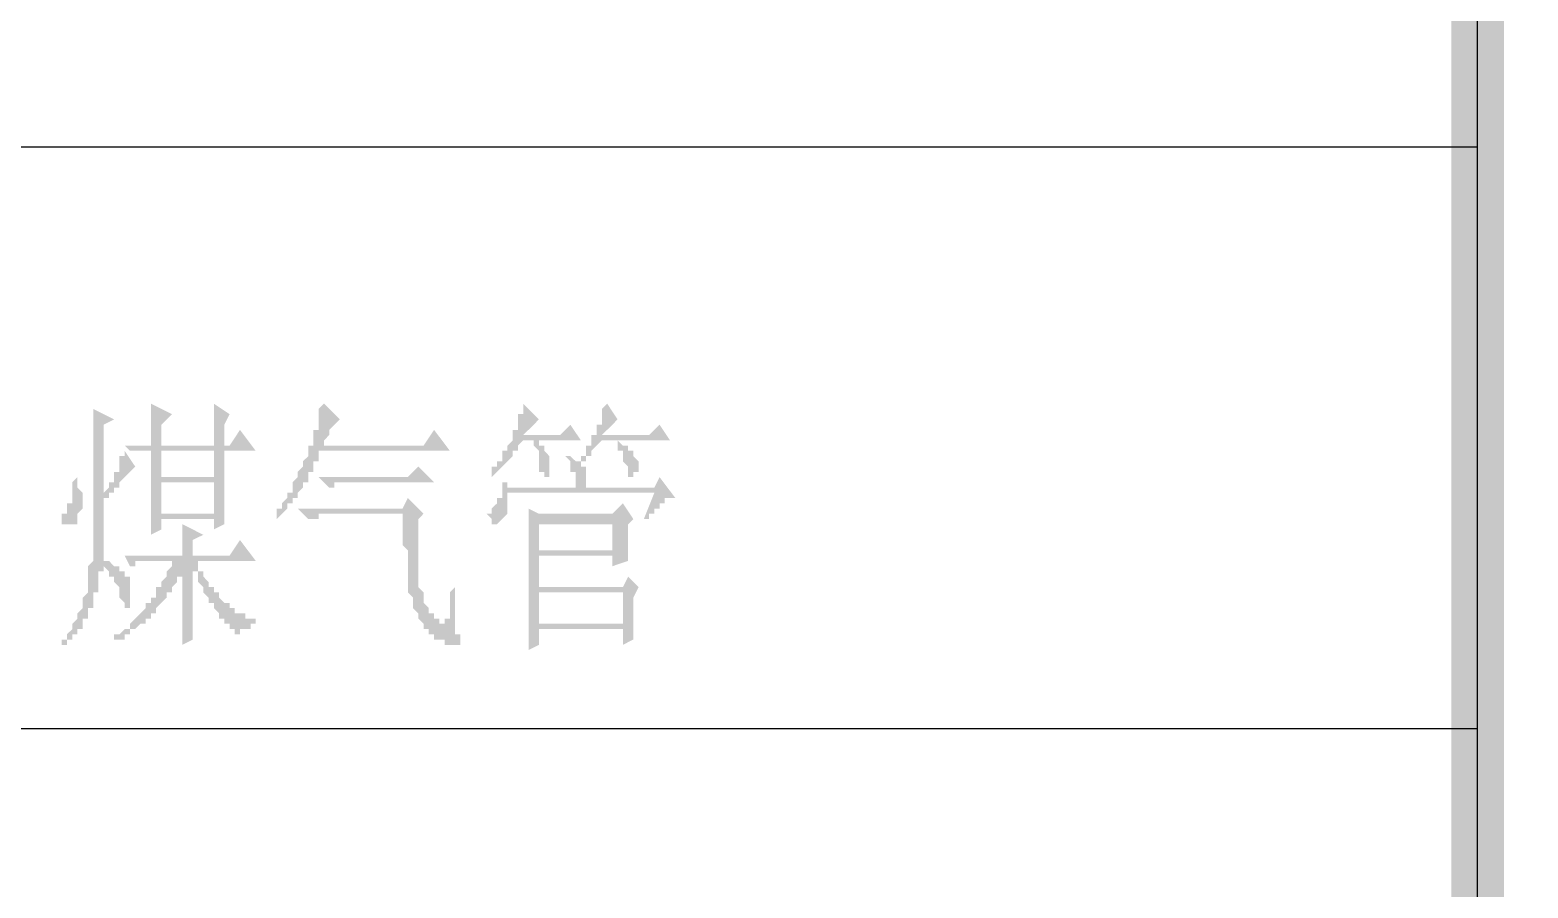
# Model space of a CAD drawing. Header units: inches. Extents: x 11 to 286, y 6 to 196.
# Drawn here: x 242.84 to 254.93, y 83.31 to 90.24 of the extents above; entities that cross this region are included whole.
import ezdxf

# ---------------------------------------------------------------- set-up
doc = ezdxf.new("R2010")
doc.units = ezdxf.units.IN
doc.header["$MEASUREMENT"] = 0
doc.layers.add('PDF_几何图形', color=7, linetype='Continuous')
doc.layers.add('PDF_实体填充', color=7, linetype='Continuous', true_color=0xffffff)

msp = doc.modelspace()

# ---------------------------------------------------------------- hatches: boundary and pattern name
at = {"layer": 'PDF_实体填充', "transparency": 33554559}
h = msp.add_hatch(color=7, dxfattribs=at)
h.paths.add_polyline_path([(254.734, 9.031), (254.31, 9.454), (14.661, 9.031)], flags=0)
h.paths.add_polyline_path([(254.31, 9.454), (14.661, 9.031), (15.085, 9.454)], flags=0)
h.paths.add_polyline_path([(14.661, 9.031), (15.085, 9.454), (14.661, 191.445)], flags=0)
h.paths.add_polyline_path([(15.085, 9.454), (14.661, 191.445), (15.085, 191.022)], flags=0)
h.paths.add_polyline_path([(14.661, 191.445), (15.085, 191.022), (254.734, 191.445)], flags=0)
h.paths.add_polyline_path([(15.085, 191.022), (254.734, 191.445), (254.31, 191.022)], flags=0)
h.paths.add_polyline_path([(254.734, 191.445), (254.31, 191.022), (254.734, 9.031)], flags=0)
h.paths.add_polyline_path([(254.31, 191.022), (254.734, 9.031), (254.31, 9.454), (254.31, 191.022)], flags=0)
h = msp.add_hatch(color=7, dxfattribs=at)
h.paths.add_polyline_path([(254.31, 191.445), (254.734, 191.022), (282.716, 191.445)], flags=0)
h.paths.add_polyline_path([(254.734, 191.022), (282.716, 191.445), (282.335, 191.022)], flags=0)
h.paths.add_polyline_path([(282.716, 191.445), (282.335, 191.022), (282.716, 9.031)], flags=0)
h.paths.add_polyline_path([(282.335, 191.022), (282.716, 9.031), (282.335, 9.454)], flags=0)
h.paths.add_polyline_path([(282.716, 9.031), (282.335, 9.454), (254.31, 9.031)], flags=0)
h.paths.add_polyline_path([(282.335, 9.454), (254.31, 9.031), (254.734, 9.454)], flags=0)
h.paths.add_polyline_path([(254.31, 9.031), (254.734, 9.454), (254.31, 191.445)], flags=0)
h.paths.add_polyline_path([(254.734, 9.454), (254.31, 191.445), (254.734, 191.022), (254.734, 9.454)], flags=0)
h = msp.add_hatch(color=7, dxfattribs=at)
h.paths.add_polyline_path([(243.812, 86.882), (243.812, 86.924), (243.812, 86.967), (243.812, 86.967), (243.812, 87.009), (243.812, 87.051), (243.812, 87.051), (243.812, 87.094), (243.812, 87.094), (243.812, 87.136), (243.812, 87.136), (243.812, 87.178), (243.812, 87.178), (243.812, 87.178), (243.812, 87.221), (243.812, 87.221), (243.981, 87.136), (243.896, 87.051), (243.896, 86.882), (244.32, 86.882), (244.32, 86.924), (244.32, 86.967), (244.32, 86.967), (244.32, 87.009), (244.32, 87.051), (244.32, 87.051), (244.32, 87.094), (244.32, 87.094), (244.32, 87.136), (244.32, 87.136), (244.32, 87.178), (244.32, 87.178), (244.32, 87.178), (244.32, 87.221), (244.32, 87.221), (244.447, 87.136), (244.404, 87.051), (244.404, 86.882), (244.447, 86.882), (244.531, 87.009), (244.658, 86.84), (244.404, 86.84), (244.404, 86.797), (244.404, 86.797), (244.404, 86.755), (244.404, 86.713), (244.404, 86.67), (244.404, 86.67), (244.404, 86.628), (244.404, 86.586), (244.404, 86.586), (244.404, 86.543), (244.404, 86.501), (244.404, 86.501), (244.404, 86.459), (244.404, 86.459), (244.404, 86.416), (244.404, 86.416), (244.404, 86.374), (244.404, 86.374), (244.404, 86.332), (244.404, 86.332), (244.404, 86.332), (244.404, 86.289), (244.404, 86.289), (244.404, 86.289), (244.404, 86.289), (244.404, 86.247), (244.404, 86.247), (244.404, 86.247), (244.404, 86.247), (244.32, 86.205), (244.32, 86.289), (243.896, 86.289), (243.896, 86.205), (243.812, 86.162), (243.812, 86.162), (243.812, 86.162), (243.812, 86.162), (243.812, 86.162), (243.812, 86.205), (243.812, 86.205), (243.812, 86.205), (243.812, 86.205), (243.812, 86.247), (243.812, 86.247), (243.812, 86.289), (243.812, 86.289), (243.812, 86.289), (243.812, 86.332), (243.812, 86.332), (243.812, 86.374), (243.812, 86.374), (243.812, 86.416), (243.812, 86.416), (243.812, 86.459), (243.812, 86.501), (243.812, 86.501), (243.812, 86.543), (243.812, 86.543), (243.812, 86.586), (243.812, 86.628), (243.812, 86.67), (243.812, 86.67), (243.812, 86.713), (243.812, 86.755), (243.812, 86.797), (243.812, 86.84), (243.812, 86.84), (243.812, 86.84), (243.769, 86.84), (243.769, 86.84), (243.769, 86.84), (243.727, 86.84), (243.727, 86.84), (243.685, 86.84), (243.685, 86.84), (243.685, 86.84), (243.642, 86.84), (243.6, 86.882), (243.812, 86.882)], flags=0)
h.paths.add_polyline_path([(244.066, 85.993), (244.066, 86.035), (244.066, 86.035), (244.066, 86.078), (244.066, 86.12), (244.066, 86.12), (244.066, 86.162), (244.066, 86.162), (244.066, 86.205), (244.066, 86.205), (244.066, 86.205), (244.066, 86.247), (244.066, 86.247), (244.235, 86.162), (244.15, 86.12), (244.15, 85.993), (244.447, 85.993), (244.531, 86.12), (244.658, 85.951), (244.193, 85.951), (244.193, 85.908), (244.193, 85.908), (244.193, 85.866), (244.235, 85.866), (244.235, 85.866), (244.235, 85.824), (244.235, 85.824), (244.277, 85.781), (244.277, 85.781), (244.277, 85.781), (244.277, 85.739), (244.32, 85.739), (244.32, 85.697), (244.32, 85.697), (244.362, 85.697), (244.362, 85.654), (244.362, 85.654), (244.362, 85.654), (244.404, 85.612), (244.404, 85.612), (244.404, 85.612), (244.447, 85.612), (244.447, 85.57), (244.447, 85.57), (244.489, 85.57), (244.489, 85.57), (244.489, 85.527), (244.531, 85.527), (244.531, 85.527), (244.531, 85.527), (244.574, 85.527), (244.574, 85.485), (244.574, 85.485), (244.616, 85.485), (244.616, 85.485), (244.616, 85.485), (244.658, 85.485), (244.658, 85.485), (244.658, 85.443), (244.616, 85.443), (244.616, 85.443), (244.616, 85.4), (244.574, 85.4), (244.574, 85.4), (244.574, 85.4), (244.531, 85.4), (244.531, 85.358), (244.531, 85.358), (244.531, 85.358), (244.531, 85.358), (244.489, 85.358), (244.489, 85.4), (244.489, 85.4), (244.447, 85.4), (244.447, 85.443), (244.447, 85.443), (244.404, 85.443), (244.404, 85.485), (244.404, 85.485), (244.362, 85.485), (244.362, 85.527), (244.362, 85.527), (244.32, 85.57), (244.32, 85.57), (244.32, 85.57), (244.32, 85.612), (244.277, 85.612), (244.277, 85.612), (244.277, 85.654), (244.277, 85.654), (244.235, 85.697), (244.235, 85.697), (244.235, 85.697), (244.235, 85.739), (244.235, 85.739), (244.193, 85.781), (244.193, 85.781), (244.193, 85.781), (244.193, 85.824), (244.193, 85.824), (244.193, 85.866), (244.193, 85.866), (244.15, 85.866), (244.15, 85.908), (244.15, 85.908), (244.15, 85.951), (244.15, 85.951), (244.15, 85.908), (244.15, 85.866), (244.15, 85.866), (244.15, 85.824), (244.15, 85.781), (244.15, 85.739), (244.15, 85.739), (244.15, 85.697), (244.15, 85.654), (244.15, 85.654), (244.15, 85.612), (244.15, 85.612), (244.15, 85.57), (244.15, 85.57), (244.15, 85.527), (244.15, 85.485), (244.15, 85.485), (244.15, 85.485), (244.15, 85.443), (244.15, 85.443), (244.15, 85.4), (244.15, 85.4), (244.15, 85.4), (244.15, 85.358), (244.15, 85.358), (244.15, 85.358), (244.15, 85.316), (244.15, 85.316), (244.15, 85.316), (244.15, 85.316), (244.066, 85.273), (244.066, 85.273), (244.066, 85.273), (244.066, 85.273), (244.066, 85.273), (244.066, 85.316), (244.066, 85.316), (244.066, 85.316), (244.066, 85.358), (244.066, 85.358), (244.066, 85.358), (244.066, 85.4), (244.066, 85.4), (244.066, 85.443), (244.066, 85.443), (244.066, 85.485), (244.066, 85.485), (244.066, 85.527), (244.066, 85.527), (244.066, 85.57), (244.066, 85.612), (244.066, 85.612), (244.066, 85.654), (244.066, 85.697), (244.066, 85.697), (244.066, 85.739), (244.066, 85.781), (244.066, 85.824), (244.066, 85.824), (244.066, 85.866), (244.066, 85.866), (244.066, 85.824), (244.023, 85.824), (244.023, 85.781), (244.023, 85.781), (244.023, 85.781), (243.981, 85.739), (243.981, 85.739), (243.981, 85.739), (243.981, 85.697), (243.939, 85.697), (243.939, 85.654), (243.939, 85.654), (243.939, 85.654), (243.896, 85.612), (243.896, 85.612), (243.896, 85.612), (243.854, 85.57), (243.854, 85.57), (243.854, 85.57), (243.854, 85.527), (243.812, 85.527), (243.812, 85.527), (243.812, 85.485), (243.769, 85.485), (243.769, 85.485), (243.769, 85.443), (243.727, 85.443), (243.727, 85.443), (243.727, 85.443), (243.685, 85.4), (243.685, 85.4), (243.685, 85.4), (243.642, 85.4), (243.642, 85.358), (243.642, 85.358), (243.6, 85.358), (243.6, 85.358), (243.6, 85.316), (243.558, 85.316), (243.558, 85.316), (243.515, 85.316), (243.515, 85.273), (243.515, 85.273), (243.515, 85.316), (243.515, 85.316), (243.515, 85.358), (243.558, 85.358), (243.558, 85.358), (243.558, 85.358), (243.6, 85.4), (243.6, 85.4), (243.642, 85.4), (243.642, 85.443), (243.642, 85.443), (243.642, 85.443), (243.685, 85.485), (243.685, 85.485), (243.685, 85.485), (243.727, 85.527), (243.727, 85.527), (243.727, 85.527), (243.769, 85.57), (243.769, 85.57), (243.769, 85.57), (243.769, 85.612), (243.812, 85.612), (243.812, 85.612), (243.812, 85.654), (243.812, 85.654), (243.854, 85.654), (243.854, 85.697), (243.854, 85.697), (243.854, 85.739), (243.896, 85.739), (243.896, 85.739), (243.896, 85.781), (243.896, 85.781), (243.939, 85.824), (243.939, 85.824), (243.939, 85.824), (243.939, 85.866), (243.939, 85.866), (243.981, 85.908), (243.981, 85.908), (243.981, 85.908), (243.981, 85.951), (243.981, 85.951), (243.812, 85.951), (243.812, 85.951), (243.769, 85.951), (243.769, 85.951), (243.727, 85.951), (243.727, 85.951), (243.685, 85.951), (243.685, 85.951), (243.685, 85.908), (243.642, 85.908), (243.642, 85.908), (243.6, 85.993), (244.066, 85.993)], flags=0)
h.paths.add_polyline_path([(243.896, 86.84), (243.896, 86.628), (244.32, 86.628), (244.32, 86.84), (243.896, 86.84)], flags=0)
h.paths.add_polyline_path([(243.896, 86.586), (243.896, 86.332), (244.32, 86.332), (244.32, 86.586), (243.896, 86.586)], flags=0)
h.paths.add_polyline_path([(243.346, 87.178), (243.515, 87.094), (243.431, 87.051), (243.431, 86.501), (243.431, 86.501), (243.473, 86.543), (243.473, 86.543), (243.473, 86.586), (243.515, 86.586), (243.515, 86.628), (243.515, 86.628), (243.515, 86.67), (243.515, 86.67), (243.558, 86.67), (243.558, 86.713), (243.558, 86.713), (243.558, 86.755), (243.558, 86.755), (243.558, 86.797), (243.6, 86.797), (243.6, 86.797), (243.6, 86.84), (243.6, 86.84), (243.685, 86.713), (243.685, 86.713), (243.685, 86.713), (243.642, 86.67), (243.642, 86.67), (243.642, 86.67), (243.6, 86.628), (243.6, 86.628), (243.6, 86.628), (243.6, 86.628), (243.558, 86.586), (243.558, 86.586), (243.558, 86.586), (243.558, 86.543), (243.515, 86.543), (243.515, 86.543), (243.515, 86.501), (243.473, 86.501), (243.473, 86.501), (243.473, 86.459), (243.431, 86.459), (243.431, 86.459), (243.431, 86.416), (243.431, 86.374), (243.431, 86.332), (243.431, 86.289), (243.431, 86.289), (243.431, 86.247), (243.431, 86.205), (243.431, 86.205), (243.431, 86.162), (243.431, 86.162), (243.431, 86.12), (243.431, 86.12), (243.431, 86.078), (243.431, 86.078), (243.431, 86.035), (243.431, 86.035), (243.431, 86.035), (243.431, 85.993), (243.431, 85.993), (243.431, 85.993), (243.431, 85.993), (243.431, 85.993), (243.431, 85.951), (243.473, 85.951), (243.473, 85.951), (243.515, 85.908), (243.515, 85.908), (243.515, 85.908), (243.558, 85.908), (243.558, 85.866), (243.558, 85.866), (243.6, 85.866), (243.6, 85.866), (243.6, 85.824), (243.6, 85.824), (243.6, 85.824), (243.642, 85.824), (243.642, 85.781), (243.642, 85.781), (243.642, 85.739), (243.642, 85.739), (243.642, 85.739), (243.642, 85.697), (243.642, 85.697), (243.642, 85.654), (243.642, 85.654), (243.642, 85.654), (243.642, 85.612), (243.642, 85.612), (243.642, 85.612), (243.642, 85.57), (243.6, 85.57), (243.6, 85.57), (243.6, 85.612), (243.6, 85.612), (243.6, 85.612), (243.558, 85.654), (243.558, 85.697), (243.558, 85.697), (243.558, 85.697), (243.558, 85.739), (243.558, 85.739), (243.515, 85.781), (243.515, 85.781), (243.515, 85.781), (243.515, 85.824), (243.473, 85.824), (243.473, 85.866), (243.473, 85.866), (243.473, 85.866), (243.431, 85.908), (243.431, 85.908), (243.431, 85.951), (243.431, 85.951), (243.431, 85.908), (243.431, 85.908), (243.431, 85.866), (243.388, 85.866), (243.388, 85.824), (243.388, 85.824), (243.388, 85.781), (243.388, 85.781), (243.388, 85.739), (243.388, 85.739), (243.388, 85.697), (243.388, 85.697), (243.346, 85.697), (243.346, 85.654), (243.346, 85.654), (243.346, 85.612), (243.346, 85.612), (243.346, 85.57), (243.304, 85.57), (243.304, 85.57), (243.304, 85.527), (243.304, 85.527), (243.304, 85.485), (243.261, 85.485), (243.261, 85.485), (243.261, 85.443), (243.261, 85.443), (243.261, 85.4), (243.219, 85.4), (243.219, 85.4), (243.219, 85.358), (243.177, 85.358), (243.177, 85.358), (243.177, 85.316), (243.177, 85.316), (243.134, 85.316), (243.134, 85.273), (243.134, 85.273), (243.092, 85.273), (243.092, 85.273), (243.092, 85.316), (243.134, 85.316), (243.134, 85.316), (243.134, 85.358), (243.134, 85.358), (243.177, 85.4), (243.177, 85.4), (243.177, 85.443), (243.177, 85.443), (243.219, 85.485), (243.219, 85.485), (243.219, 85.485), (243.219, 85.527), (243.219, 85.527), (243.261, 85.57), (243.261, 85.57), (243.261, 85.612), (243.261, 85.612), (243.261, 85.612), (243.261, 85.654), (243.261, 85.654), (243.304, 85.697), (243.304, 85.697), (243.304, 85.739), (243.304, 85.739), (243.304, 85.739), (243.304, 85.781), (243.304, 85.781), (243.304, 85.824), (243.304, 85.824), (243.304, 85.824), (243.304, 85.866), (243.304, 85.866), (243.304, 85.908), (243.304, 85.908), (243.346, 85.951), (243.346, 85.951), (243.346, 85.993), (243.346, 85.993), (243.346, 86.035), (243.346, 86.035), (243.346, 86.078), (243.346, 86.078), (243.346, 86.12), (243.346, 86.12), (243.346, 86.162), (243.346, 86.162), (243.346, 86.205), (243.346, 86.205), (243.346, 86.247), (243.346, 86.289), (243.346, 86.289), (243.346, 86.332), (243.346, 86.332), (243.346, 86.374), (243.346, 86.374), (243.346, 86.416), (243.346, 86.416), (243.346, 86.459), (243.346, 86.459), (243.346, 86.501), (243.346, 86.501), (243.346, 86.543), (243.346, 86.543), (243.346, 86.586), (243.346, 86.586), (243.346, 86.628), (243.346, 86.628), (243.346, 86.67), (243.346, 86.67), (243.346, 86.713), (243.346, 86.713), (243.346, 86.755), (243.346, 86.755), (243.346, 86.797), (243.346, 86.797), (243.346, 86.84), (243.346, 86.84), (243.346, 86.882), (243.346, 86.882), (243.346, 86.924), (243.346, 86.924), (243.346, 86.967), (243.346, 86.967), (243.346, 87.009), (243.346, 87.009), (243.346, 87.051), (243.346, 87.051), (243.346, 87.094), (243.346, 87.136), (243.346, 87.136), (243.346, 87.178), (243.346, 87.178), (243.346, 87.178), (243.346, 87.178)], flags=0)
h.paths.add_polyline_path([(243.219, 86.628), (243.219, 86.628), (243.219, 86.586), (243.219, 86.586), (243.219, 86.543), (243.219, 86.543), (243.261, 86.501), (243.261, 86.501), (243.261, 86.459), (243.261, 86.459), (243.261, 86.416), (243.261, 86.416), (243.261, 86.416), (243.261, 86.374), (243.219, 86.332), (243.219, 86.332), (243.219, 86.332), (243.219, 86.289), (243.219, 86.289), (243.219, 86.289), (243.219, 86.247), (243.177, 86.247), (243.177, 86.247), (243.177, 86.247), (243.134, 86.247), (243.134, 86.247), (243.134, 86.247), (243.092, 86.247), (243.092, 86.247), (243.092, 86.289), (243.092, 86.289), (243.092, 86.332), (243.134, 86.332), (243.134, 86.332), (243.134, 86.374), (243.134, 86.374), (243.134, 86.374), (243.134, 86.416), (243.177, 86.416), (243.177, 86.416), (243.177, 86.459), (243.177, 86.459), (243.177, 86.501), (243.177, 86.501), (243.177, 86.543), (243.177, 86.586), (243.177, 86.586), (243.219, 86.628), (243.219, 86.628), (243.219, 86.628), (243.219, 86.628)], flags=0)
h = msp.add_hatch(color=7, dxfattribs=at)
h.paths.add_polyline_path([(245.209, 87.221), (245.336, 87.094), (245.293, 87.051), (245.293, 87.051), (245.251, 87.009), (245.251, 87.009), (245.251, 86.967), (245.251, 86.967), (245.209, 86.924), (245.209, 86.924), (245.209, 86.924), (245.209, 86.882), (245.209, 86.882), (246.013, 86.882), (246.098, 87.009), (246.225, 86.84), (245.166, 86.84), (245.166, 86.797), (245.166, 86.797), (245.166, 86.755), (245.124, 86.755), (245.124, 86.713), (245.124, 86.713), (245.124, 86.713), (245.124, 86.67), (245.082, 86.67), (245.082, 86.628), (245.082, 86.628), (245.082, 86.586), (245.039, 86.586), (245.039, 86.586), (245.039, 86.543), (245.039, 86.543), (244.997, 86.501), (244.997, 86.501), (244.997, 86.501), (244.997, 86.459), (244.955, 86.459), (244.955, 86.459), (244.955, 86.416), (244.955, 86.416), (244.912, 86.416), (244.912, 86.374), (244.912, 86.374), (244.87, 86.332), (244.87, 86.332), (244.87, 86.332), (244.87, 86.332), (244.828, 86.289), (244.828, 86.289), (244.828, 86.289), (244.828, 86.289), (244.785, 86.289), (244.828, 86.289), (244.828, 86.332), (244.828, 86.332), (244.828, 86.374), (244.87, 86.374), (244.87, 86.374), (244.87, 86.416), (244.87, 86.416), (244.912, 86.459), (244.912, 86.459), (244.912, 86.501), (244.912, 86.501), (244.955, 86.501), (244.955, 86.543), (244.955, 86.543), (244.955, 86.586), (244.955, 86.586), (244.997, 86.628), (244.997, 86.628), (244.997, 86.628), (244.997, 86.67), (244.997, 86.67), (245.039, 86.713), (245.039, 86.713), (245.039, 86.713), (245.039, 86.755), (245.039, 86.755), (245.082, 86.797), (245.082, 86.797), (245.082, 86.797), (245.082, 86.84), (245.082, 86.84), (245.082, 86.882), (245.124, 86.882), (245.124, 86.924), (245.124, 86.967), (245.124, 86.967), (245.124, 87.009), (245.124, 87.009), (245.166, 87.009), (245.166, 87.051), (245.166, 87.051), (245.166, 87.094), (245.166, 87.094), (245.166, 87.136), (245.166, 87.136), (245.166, 87.178), (245.166, 87.178), (245.166, 87.178), (245.209, 87.221), (245.209, 87.221), (245.209, 87.221)], flags=0)
h.paths.add_polyline_path([(245.166, 86.628), (245.886, 86.628), (245.971, 86.713), (246.098, 86.586), (245.42, 86.586), (245.378, 86.586), (245.378, 86.586), (245.336, 86.586), (245.336, 86.586), (245.293, 86.586), (245.293, 86.543), (245.293, 86.543), (245.251, 86.543), (245.251, 86.543), (245.251, 86.543), (245.251, 86.543), (245.166, 86.628)], flags=0)
h.paths.add_polyline_path([(244.997, 86.374), (245.844, 86.374), (245.886, 86.459), (246.013, 86.332), (245.971, 86.289), (245.971, 86.247), (245.971, 86.247), (245.971, 86.247), (245.971, 86.205), (245.971, 86.205), (245.971, 86.162), (245.971, 86.162), (245.971, 86.12), (245.971, 86.12), (245.971, 86.078), (245.971, 86.035), (245.971, 86.035), (245.971, 85.993), (245.971, 85.993), (245.971, 85.951), (245.971, 85.951), (245.971, 85.951), (245.971, 85.908), (245.971, 85.908), (245.971, 85.866), (245.971, 85.824), (245.971, 85.824), (245.971, 85.781), (245.971, 85.781), (245.971, 85.739), (245.971, 85.739), (246.013, 85.697), (246.013, 85.697), (246.013, 85.697), (246.013, 85.654), (246.013, 85.654), (246.013, 85.612), (246.013, 85.612), (246.013, 85.612), (246.055, 85.57), (246.055, 85.57), (246.055, 85.57), (246.055, 85.527), (246.098, 85.527), (246.098, 85.527), (246.098, 85.485), (246.098, 85.485), (246.14, 85.485), (246.14, 85.443), (246.182, 85.443), (246.182, 85.443), (246.182, 85.443), (246.182, 85.443), (246.182, 85.443), (246.182, 85.485), (246.225, 85.485), (246.225, 85.527), (246.225, 85.527), (246.225, 85.527), (246.225, 85.57), (246.225, 85.57), (246.225, 85.612), (246.225, 85.654), (246.225, 85.654), (246.225, 85.697), (246.225, 85.697), (246.267, 85.739), (246.267, 85.781), (246.267, 85.739), (246.267, 85.739), (246.267, 85.697), (246.267, 85.697), (246.267, 85.654), (246.267, 85.654), (246.267, 85.612), (246.267, 85.612), (246.267, 85.57), (246.267, 85.57), (246.267, 85.527), (246.267, 85.527), (246.267, 85.485), (246.267, 85.485), (246.267, 85.443), (246.267, 85.443), (246.267, 85.4), (246.267, 85.4), (246.267, 85.358), (246.309, 85.358), (246.309, 85.316), (246.309, 85.316), (246.309, 85.316), (246.309, 85.316), (246.309, 85.273), (246.309, 85.273), (246.309, 85.273), (246.267, 85.273), (246.267, 85.273), (246.267, 85.273), (246.225, 85.273), (246.225, 85.273), (246.182, 85.273), (246.182, 85.316), (246.182, 85.316), (246.14, 85.316), (246.14, 85.316), (246.14, 85.316), (246.098, 85.316), (246.098, 85.358), (246.098, 85.358), (246.055, 85.358), (246.055, 85.4), (246.055, 85.4), (246.013, 85.4), (246.013, 85.443), (246.013, 85.443), (246.013, 85.443), (245.971, 85.485), (245.971, 85.485), (245.971, 85.485), (245.971, 85.527), (245.971, 85.527), (245.928, 85.57), (245.928, 85.57), (245.928, 85.57), (245.928, 85.612), (245.928, 85.612), (245.928, 85.654), (245.928, 85.654), (245.886, 85.697), (245.886, 85.697), (245.886, 85.739), (245.886, 85.739), (245.886, 85.781), (245.886, 85.781), (245.886, 85.824), (245.886, 85.824), (245.886, 85.866), (245.886, 85.866), (245.886, 85.866), (245.886, 85.908), (245.886, 85.908), (245.886, 85.951), (245.886, 85.951), (245.886, 85.993), (245.886, 85.993), (245.886, 86.035), (245.886, 86.035), (245.844, 86.078), (245.844, 86.078), (245.844, 86.12), (245.844, 86.12), (245.844, 86.162), (245.844, 86.205), (245.844, 86.205), (245.844, 86.247), (245.844, 86.247), (245.844, 86.289), (245.844, 86.332), (245.844, 86.332), (245.251, 86.332), (245.209, 86.332), (245.209, 86.332), (245.166, 86.332), (245.166, 86.289), (245.124, 86.289), (245.124, 86.289), (245.124, 86.289), (245.082, 86.289), (245.082, 86.289), (245.082, 86.289), (244.997, 86.374), (244.997, 86.374)], flags=0)
h = msp.add_hatch(color=7, dxfattribs=at)
h.paths.add_polyline_path([(247.791, 86.289), (247.876, 86.501), (246.69, 86.501), (246.69, 86.459), (246.69, 86.416), (246.69, 86.416), (246.69, 86.374), (246.69, 86.374), (246.69, 86.332), (246.69, 86.332), (246.69, 86.332), (246.69, 86.332), (246.648, 86.289), (246.648, 86.289), (246.648, 86.289), (246.648, 86.289), (246.606, 86.247), (246.606, 86.247), (246.606, 86.247), (246.563, 86.247), (246.563, 86.289), (246.563, 86.289), (246.563, 86.289), (246.521, 86.332), (246.521, 86.332), (246.563, 86.332), (246.563, 86.332), (246.563, 86.374), (246.563, 86.374), (246.606, 86.416), (246.606, 86.416), (246.606, 86.416), (246.606, 86.416), (246.606, 86.459), (246.648, 86.459), (246.648, 86.501), (246.648, 86.501), (246.648, 86.501), (246.648, 86.543), (246.648, 86.543), (246.648, 86.586), (246.69, 86.586), (246.69, 86.628), (246.69, 86.628), (246.69, 86.628), (246.69, 86.543), (247.241, 86.543), (247.241, 86.543), (247.241, 86.586), (247.241, 86.586), (247.241, 86.628), (247.241, 86.628), (247.241, 86.67), (247.241, 86.67), (247.198, 86.67), (247.198, 86.713), (247.198, 86.713), (247.198, 86.755), (247.198, 86.755), (247.156, 86.797), (247.156, 86.797), (247.198, 86.797), (247.241, 86.755), (247.241, 86.755), (247.283, 86.755), (247.283, 86.713), (247.283, 86.713), (247.325, 86.713), (247.325, 86.713), (247.325, 86.67), (247.325, 86.67), (247.325, 86.67), (247.325, 86.67), (247.325, 86.628), (247.325, 86.628), (247.325, 86.628), (247.325, 86.586), (247.325, 86.586), (247.325, 86.543), (247.325, 86.543), (247.283, 86.543), (247.876, 86.543), (247.918, 86.628), (248.045, 86.459), (248.003, 86.459), (248.003, 86.459), (248.003, 86.459), (247.96, 86.459), (247.96, 86.416), (247.96, 86.416), (247.918, 86.416), (247.918, 86.416), (247.918, 86.416), (247.918, 86.374), (247.918, 86.374), (247.876, 86.374), (247.876, 86.332), (247.876, 86.332), (247.833, 86.332), (247.833, 86.289), (247.833, 86.289), (247.791, 86.289)], flags=0)
h.paths.add_polyline_path([(247.706, 85.654), (247.706, 85.654), (247.706, 85.612), (247.706, 85.612), (247.706, 85.57), (247.706, 85.57), (247.706, 85.527), (247.706, 85.527), (247.706, 85.485), (247.706, 85.485), (247.706, 85.443), (247.706, 85.443), (247.706, 85.4), (247.706, 85.4), (247.706, 85.358), (247.706, 85.358), (247.706, 85.316), (247.706, 85.316), (247.622, 85.273), (247.622, 85.4), (246.944, 85.4), (246.944, 85.273), (246.86, 85.231), (246.86, 85.273), (246.86, 85.273), (246.86, 85.316), (246.86, 85.316), (246.86, 85.358), (246.86, 85.358), (246.86, 85.4), (246.86, 85.4), (246.86, 85.443), (246.86, 85.443), (246.86, 85.443), (246.86, 85.485), (246.86, 85.485), (246.86, 85.527), (246.86, 85.527), (246.86, 85.57), (246.86, 85.57), (246.86, 85.612), (246.86, 85.654), (246.86, 85.654), (246.86, 85.697), (246.86, 85.697), (246.86, 85.739), (246.86, 85.739), (246.86, 85.781), (246.86, 85.781), (246.86, 85.824), (246.86, 85.824), (246.86, 85.866), (246.86, 85.908), (246.86, 85.908), (246.86, 85.908), (246.86, 85.951), (246.86, 85.993), (246.86, 86.035), (246.86, 86.035), (246.86, 86.078), (246.86, 86.12), (246.86, 86.12), (246.86, 86.162), (246.86, 86.162), (246.86, 86.205), (246.86, 86.205), (246.86, 86.247), (246.86, 86.247), (246.86, 86.289), (246.86, 86.289), (246.86, 86.289), (246.86, 86.332), (246.86, 86.332), (246.86, 86.332), (246.86, 86.374), (246.86, 86.374), (246.86, 86.374), (246.944, 86.332), (247.537, 86.332), (247.622, 86.416), (247.706, 86.289), (247.664, 86.247), (247.664, 86.078), (247.664, 86.035), (247.664, 86.035), (247.664, 85.993), (247.664, 85.993), (247.664, 85.951), (247.664, 85.951), (247.664, 85.951), (247.537, 85.908), (247.537, 85.993), (246.944, 85.993), (246.944, 85.739), (247.622, 85.739), (247.664, 85.824), (247.749, 85.739), (247.706, 85.654)], flags=0)
h.paths.add_polyline_path([(246.944, 86.247), (246.944, 86.035), (247.537, 86.035), (247.537, 86.247), (246.944, 86.247)], flags=0)
h.paths.add_polyline_path([(246.944, 85.697), (246.944, 85.443), (247.622, 85.443), (247.622, 85.697), (246.944, 85.697)], flags=0)
h.paths.add_polyline_path([(246.817, 87.221), (246.944, 87.094), (246.902, 87.051), (246.817, 86.967), (247.114, 86.967), (247.198, 87.051), (247.283, 86.924), (246.944, 86.924), (246.944, 86.882), (246.987, 86.882), (246.987, 86.84), (246.987, 86.84), (246.987, 86.84), (247.029, 86.797), (247.029, 86.797), (247.029, 86.797), (247.029, 86.755), (247.029, 86.755), (247.029, 86.755), (247.029, 86.713), (247.029, 86.713), (247.029, 86.67), (247.029, 86.67), (247.029, 86.67), (247.029, 86.628), (246.987, 86.628), (246.987, 86.628), (246.987, 86.628), (246.987, 86.67), (246.944, 86.67), (246.944, 86.67), (246.944, 86.713), (246.944, 86.713), (246.944, 86.755), (246.944, 86.755), (246.944, 86.797), (246.944, 86.797), (246.944, 86.84), (246.944, 86.84), (246.902, 86.882), (246.902, 86.882), (246.902, 86.882), (246.902, 86.924), (246.817, 86.924), (246.775, 86.882), (246.775, 86.882), (246.775, 86.882), (246.775, 86.84), (246.733, 86.84), (246.733, 86.84), (246.733, 86.797), (246.733, 86.797), (246.69, 86.755), (246.69, 86.755), (246.69, 86.755), (246.648, 86.713), (246.648, 86.713), (246.648, 86.713), (246.606, 86.67), (246.606, 86.67), (246.606, 86.67), (246.563, 86.628), (246.563, 86.628), (246.563, 86.628), (246.563, 86.628), (246.563, 86.67), (246.563, 86.67), (246.563, 86.713), (246.606, 86.713), (246.606, 86.713), (246.606, 86.755), (246.648, 86.755), (246.648, 86.797), (246.648, 86.797), (246.648, 86.797), (246.648, 86.84), (246.69, 86.84), (246.69, 86.882), (246.69, 86.882), (246.69, 86.882), (246.733, 86.924), (246.733, 86.924), (246.733, 86.924), (246.733, 86.967), (246.733, 86.967), (246.733, 87.009), (246.775, 87.009), (246.775, 87.051), (246.775, 87.051), (246.775, 87.094), (246.775, 87.094), (246.775, 87.136), (246.817, 87.136), (246.817, 87.136), (246.817, 87.178), (246.817, 87.178), (246.817, 87.221), (246.817, 87.221), (246.817, 87.221)], flags=0)
h.paths.add_polyline_path([(247.495, 87.221), (247.579, 87.094), (247.537, 87.051), (247.452, 86.967), (247.833, 86.967), (247.918, 87.051), (248.003, 86.924), (247.579, 86.924), (247.622, 86.882), (247.622, 86.882), (247.664, 86.882), (247.664, 86.84), (247.664, 86.84), (247.706, 86.84), (247.706, 86.797), (247.706, 86.797), (247.706, 86.797), (247.749, 86.755), (247.749, 86.755), (247.749, 86.713), (247.749, 86.713), (247.749, 86.713), (247.749, 86.67), (247.706, 86.67), (247.706, 86.628), (247.706, 86.628), (247.706, 86.628), (247.664, 86.628), (247.664, 86.628), (247.664, 86.628), (247.664, 86.67), (247.664, 86.713), (247.664, 86.713), (247.622, 86.755), (247.622, 86.755), (247.622, 86.797), (247.622, 86.797), (247.622, 86.797), (247.622, 86.84), (247.622, 86.84), (247.579, 86.84), (247.579, 86.882), (247.579, 86.882), (247.579, 86.924), (247.452, 86.924), (247.41, 86.882), (247.41, 86.882), (247.41, 86.882), (247.368, 86.84), (247.368, 86.84), (247.368, 86.84), (247.368, 86.797), (247.325, 86.797), (247.325, 86.797), (247.325, 86.755), (247.283, 86.755), (247.283, 86.797), (247.283, 86.797), (247.325, 86.797), (247.325, 86.84), (247.325, 86.84), (247.325, 86.882), (247.368, 86.882), (247.368, 86.924), (247.368, 86.924), (247.368, 86.924), (247.368, 86.967), (247.41, 86.967), (247.41, 87.009), (247.41, 87.009), (247.41, 87.009), (247.41, 87.051), (247.452, 87.051), (247.452, 87.094), (247.452, 87.094), (247.452, 87.136), (247.452, 87.136), (247.452, 87.178), (247.452, 87.178), (247.495, 87.221), (247.495, 87.221), (247.495, 87.221), (247.495, 87.221)], flags=0)

# ---------------------------------------------------------------- linework, layer by layer
at = {"layer": 'PDF_几何图形'}
for p, q in [((234.456, 89.295), (254.522, 89.295)), ((254.522, 84.596), (234.456, 84.596))]:
    msp.add_line(p, q, dxfattribs=at)
msp.add_lwpolyline([(14.873, 23.467), (254.522, 23.467), (254.522, 191.234), (14.873, 191.234)], close=True, dxfattribs=at)

doc.saveas('drawing.dxf')
